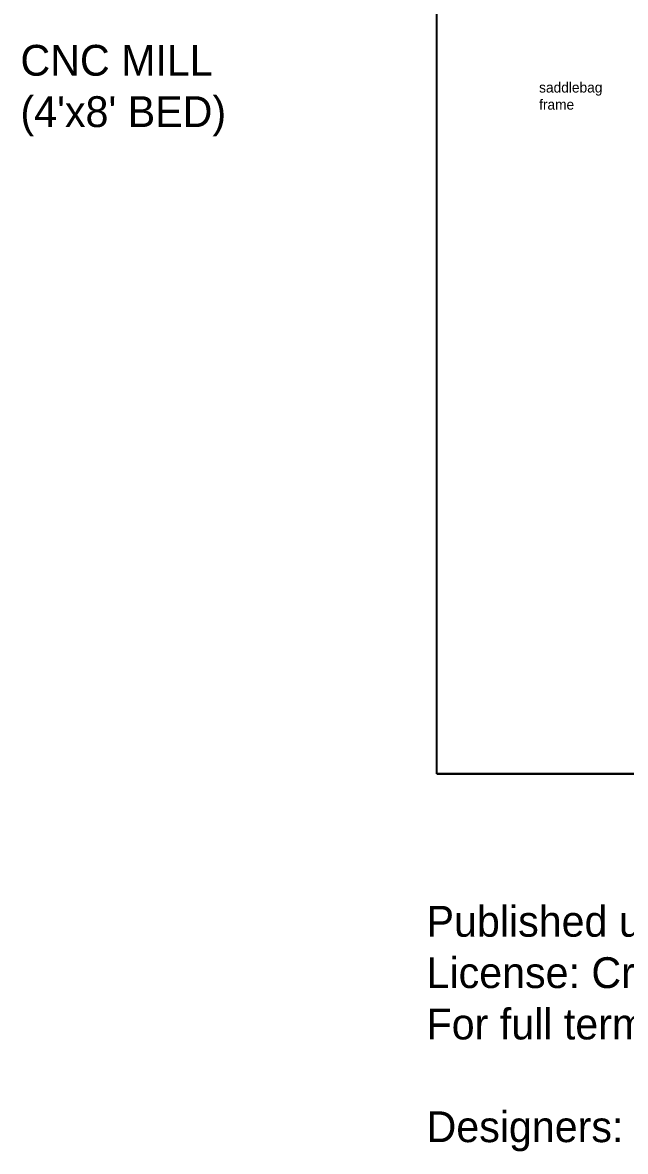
# Model space of a CAD drawing. Header units: inches. Extents: x -747 to 373, y -841 to -415.
# Drawn here: x -746.9 to -629.5, y -840.6 to -620.8 of the extents above; entities that cross this region are included whole.
import ezdxf

# ---------------------------------------------------------------- set-up
doc = ezdxf.new("R2010")
doc.units = ezdxf.units.IN
doc.header["$MEASUREMENT"] = 0
doc.layers.add('T_ANNO', color=6, linetype='Continuous')

msp = doc.modelspace()

# ---------------------------------------------------------------- linework, layer by layer
at = {"layer": 'T_ANNO'}
for p, q in [((-666.26, -767.12), (-666.26, -526.89)), ((-666.26, -767.12), (252.7, -767.12)), ((372.7, -767.12), (-666.26, -767.12))]:
    msp.add_line(p, q, dxfattribs=at)

# ---------------------------------------------------------------- texts
at = {"layer": 'T_ANNO', "attachment_point": 1}
for s, width, heights, insert, char_height in [("CNC MILL\\P(4'x8' BED)", 72.0654, [16], (-747.35, -625.15), 6), ('saddlebag\\Pframe', 30.657, [0], (-646.31, -632.43), 2), ('Published under Creative Commons \\PLicense: Creative Commons - Attribution-ShareAlike International\\PFor full terms: https://creativecommons.org/licenses/by-sa/4.0/\\P\\PDesigners: Todd Berreth and Maurizio Forte ', 487.7502, [88.09], (-668.23, -792.82), 6)]:
    msp.add_mtext_dynamic_manual_height_columns(s, width=width, gutter_width=50, heights=heights, dxfattribs=dict(at, insert=insert, char_height=char_height))

doc.saveas('drawing.dxf')
